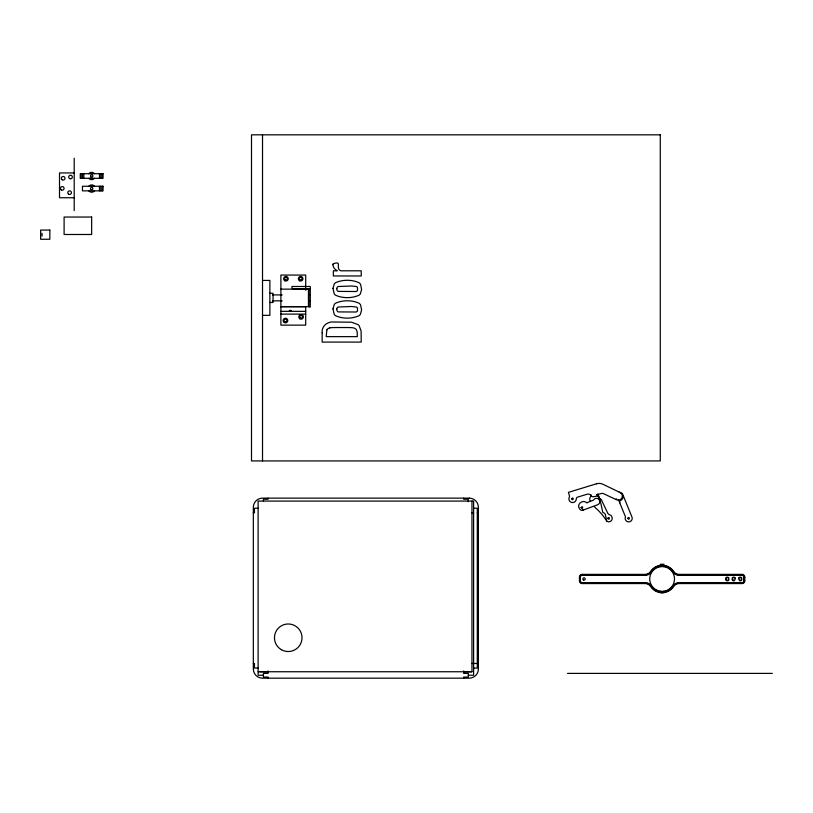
<?xml version="1.0" encoding="UTF-8"?>
<svg xmlns="http://www.w3.org/2000/svg" width="813" height="813" viewBox="0 0 813 813"><rect width="100%" height="100%" fill="white"/><g stroke="black" fill="none" stroke-linecap="round" stroke-linejoin="round"><path stroke-width="1.22" d="M326.856 329.997L326.216 336.643L357.324 336.643L357.212 331.928L356.216 329.428A5.041 5.041 0 0 0 353.198 327.863L352.69 327.761A36.311 36.311 0 0 0 349.244 327.558M583.165 509.842L582.525 510.32L597.626 504.761A3.333 3.333 0 0 0 599.11 499.609A3.333 3.333 0 0 0 593.754 499.721A1.839 1.839 0 0 1 592.931 500.361L587.037 502.658L583.978 501.458C580.431 501.194 576.783 505.554 579.496 508.613A2.724 2.724 0 0 0 582.982 510.188M650.573 586.488A13.78 13.78 0 0 0 673.662 586.488A6.433 6.433 0 0 1 679.058 583.561L742.035 583.561A2.754 2.754 0 0 0 744.789 580.807L744.789 577.128A2.754 2.754 0 0 0 742.035 574.374L679.058 574.374A6.433 6.433 0 0 1 673.662 571.458A13.78 13.78 0 0 0 650.573 571.458A6.433 6.433 0 0 1 645.176 574.374L582.199 574.374A2.754 2.754 0 0 0 579.445 577.128L579.445 580.807A2.754 2.754 0 0 0 582.199 583.561L645.176 583.561A6.433 6.433 0 0 1 650.573 586.488L651.335 585.98A12.856 12.856 0 0 0 672.9 585.98A7.347 7.347 0 0 1 679.058 582.647L742.035 582.647A1.839 1.839 0 0 0 743.875 580.807L743.875 577.128A1.839 1.839 0 0 0 742.035 575.299L679.058 575.299A7.347 7.347 0 0 1 672.9 571.956A12.856 12.856 0 0 0 651.335 571.956A7.347 7.347 0 0 1 645.176 575.299L582.199 575.299A1.839 1.839 0 0 0 580.36 577.128L580.36 580.807A1.839 1.839 0 0 0 582.199 582.647L645.176 582.647A7.347 7.347 0 0 1 651.335 585.98M672.9 571.956L673.642 571.468M259.764 671.751L268.036 671.731M74.207 172.945L59.512 172.945L59.512 197.742L74.207 197.742M262.518 280.424L269.875 280.424L269.875 315.332L262.518 315.332M310.292 288.686L292.792 288.676L292.04 288.229L291.918 286.481L310.292 286.481L310.292 307.06L308.91 307.06L308.91 288.686M280.892 289.143L308.452 289.143L308.452 306.603L280.892 306.603M269.611 293.28L273.056 293.28L273.056 302.466L269.611 302.466M272.528 294.906L282.202 294.906M308.91 295.007L310.292 295.007M272.528 300.84L282.202 300.84M308.91 300.739L310.292 300.739M280.892 306.755L305.698 306.755M289.296 310.434L291.247 310.434M280.892 311.349L305.698 311.349M280.892 314.113L305.698 314.113M334.753 327.527L349.244 327.548M258.117 508.237L254.439 508.237L254.439 512.83L253.331 512.83M473.613 508.237L477.292 508.237L477.292 668.073L473.613 668.073M471.753 512.83L473.613 512.83M477.292 512.83L478.4 512.83M660.278 564.273L663.957 564.273M579.466 577.128L580.36 577.128M743.875 577.128L744.769 577.128M579.466 580.807L580.36 580.807M743.875 580.807L744.769 580.807M253.331 663.479L254.439 663.479L254.439 668.073L258.117 668.073M471.753 663.479L478.4 663.479M258.117 671.751L471.967 671.751L471.967 501.072M567.504 673.398L772.35 673.398M263.442 675.237L258.117 675.237L258.117 501.072L473.613 501.072L473.613 675.237L468.288 675.237M463.695 671.731L471.967 671.751M307.538 288.686L308.655 288.95L308.91 290.068M619.211 492.129L622.341 493.44L631.965 517.038A3.537 3.537 0 0 1 628.612 521.905A3.537 3.537 0 0 1 625.492 516.875L618.388 499.477M599.547 498.521L600.543 498.999A1.839 1.839 0 0 1 601.417 499.863L604.902 507.19A1.839 1.839 0 0 1 605.197 507.81L607.667 513.003A3.679 3.679 0 0 0 609.628 514.832L610.197 515.025A1.839 1.839 0 0 1 611.142 515.706L611.579 516.285A3.516 3.516 0 0 1 606.833 521.326L605.421 514.883A2.886 2.886 0 0 0 602.85 512.617L600.289 500.889A1.839 1.839 0 0 1 599.943 499.619L599.547 498.521L600.238 498.847A1.839 1.839 0 0 1 599.293 497.81L597.85 493.735M650.593 571.468L651.335 571.956M672.9 585.98L673.642 586.468M594.364 506.621L595.756 508.125A54.878 54.878 0 0 1 606.833 521.326M596.955 494.507L599.293 497.81M596.986 494.558L599.567 498.308M742.035 574.405L742.035 575.299M742.035 582.647L742.035 583.541M679.058 574.405L679.058 575.299M679.058 582.647L679.058 583.541M663.936 566.702L663.936 565.381A13.709 13.709 0 0 0 660.298 565.381L660.298 566.702M663.936 591.234L663.936 592.555A13.709 13.709 0 0 1 660.298 592.555L660.298 591.234M645.176 574.405L645.176 575.299M645.176 582.647L645.176 583.541M582.199 574.405L582.199 575.299M582.199 582.647L582.199 583.541M468.288 501.682L468.288 499.233L463.695 499.233L463.695 498.135M463.695 670.918L463.695 673.398L468.288 673.398L468.288 677.077L463.695 677.077L463.695 678.174M305.698 290.282L305.698 275.068L280.892 275.068L280.892 325.129L305.698 325.129L305.698 306.491M268.036 498.135L268.036 499.233L263.442 499.233L263.442 501.296M268.036 670.918L268.036 673.398L263.442 673.398L263.442 677.077L268.036 677.077L268.036 678.174M262.518 134.826L262.518 460.93M102.225 173.708L102.225 178.301M102.225 186.258L102.225 190.852M100.842 173.708L100.842 178.301M100.842 186.258L100.842 190.852M99.471 173.708L99.471 178.301M99.471 186.258L99.471 190.852M83.851 173.708L83.851 178.301M82.479 173.708L82.479 178.301M81.097 173.708L81.097 178.301M74.207 158.25L74.207 210.608M42.052 233.311L42.052 236.055M616.701 499.091A3.354 3.354 0 0 1 616.213 498.776M623.215 495.584A4.969 4.969 0 0 1 620.604 500.513A1.839 1.839 0 0 0 619.76 502.83M590.441 501.265A3.679 3.679 0 0 1 590.645 496.672A1.839 1.839 0 0 0 591 494.873M598.785 498.552A3.862 3.862 0 0 1 599.242 498.958M587.149 502.851A1.839 1.839 0 0 1 586.61 502.586M582.199 583.104A2.297 2.297 0 0 1 579.903 580.807L579.903 577.128A2.297 2.297 0 0 1 582.199 574.832L645.176 574.832A6.89 6.89 0 0 0 650.949 571.702A13.323 13.323 0 0 1 673.276 571.702A6.89 6.89 0 0 0 679.058 574.832L742.035 574.832A2.297 2.297 0 0 1 744.027 575.98M646.742 583.287A6.89 6.89 0 0 1 650.949 586.234A13.323 13.323 0 0 0 673.276 586.234A6.89 6.89 0 0 1 677.493 583.287M742.035 583.104A2.297 2.297 0 0 0 744.332 580.807L744.332 577.128A2.297 2.297 0 0 0 744.312 576.793M741.873 579.73A1.839 1.839 0 0 1 741.669 580.065M741.08 580.584A1.839 1.839 0 0 1 739.434 580.645M738.59 578.084A1.839 1.839 0 0 1 738.895 577.667M739.434 577.301A1.839 1.839 0 0 1 741.873 578.206M734.535 580.645A1.839 1.839 0 0 1 732.889 580.584M732.3 580.065A1.839 1.839 0 0 1 732.096 579.73M732.096 578.206A1.839 1.839 0 0 1 734.535 577.301M735.064 577.667A1.839 1.839 0 0 1 735.379 578.084M728.885 579.964A1.839 1.839 0 0 1 726.456 580.584M725.867 580.065A1.839 1.839 0 0 1 725.613 579.608M725.613 578.328A1.839 1.839 0 0 1 728.102 577.301M728.641 577.667A1.839 1.839 0 0 1 728.885 577.972M329.651 327.863A26.402 26.402 0 0 1 334.743 327.588M326.785 329.956A4.116 4.116 0 0 1 329.671 327.974M333.015 264.632A6.646 6.646 0 0 1 333.056 263.808C343.147 260.373 334.641 268.331 340.871 270.8L361.226 270.8L361.226 275.963L333.35 275.963L333.35 270.8L337.304 270.8A12.754 12.754 0 0 1 334.692 268.798L334.245 268.219A5.925 5.925 0 0 1 333.98 267.833A5.996 5.996 0 0 1 332.995 264.632M94.532 178.301A3.679 3.679 0 0 1 88.79 178.301M88.79 173.708A3.679 3.679 0 0 1 94.532 173.708M94.532 190.852A3.679 3.679 0 0 1 88.79 190.852M88.79 186.258A3.679 3.679 0 0 1 94.532 186.258M607.778 518.277C609.547 521.722 610.177 515.229 607.778 518.277M322.172 332.822L322.161 342.09L361.226 342.09L361.114 331.043L359.143 325.698A7.185 7.185 0 0 0 358.066 324.611L351.47 322.192L334.072 322.029C327.659 321.165 321.379 326.054 322.172 332.822M332.974 288.402L334.204 293.818A5.508 5.508 0 0 0 335.596 295.231C342.68 298.452 351.897 298.452 358.99 295.231A5.508 5.508 0 0 0 360.372 293.818L361.602 289.479L360.586 284.438A5.569 5.569 0 0 0 358.99 282.69C351.897 279.479 342.68 279.469 335.596 282.69A5.539 5.539 0 0 0 334.204 284.103L332.974 288.402M332.974 308.899L334.204 314.316A5.508 5.508 0 0 0 335.596 315.729C342.68 318.95 351.897 318.95 358.99 315.729A5.508 5.508 0 0 0 360.372 314.316L361.602 309.977L360.586 304.936A5.569 5.569 0 0 0 358.99 303.188C351.897 299.977 342.68 299.977 335.596 303.188A5.539 5.539 0 0 0 334.204 304.601L332.974 308.899M571.62 498.755C573.358 502.221 574.059 495.737 571.62 498.755M336.785 288.605L337.1 290.393A1.951 1.951 0 0 0 337.598 290.983A3.455 3.455 0 0 0 338.269 291.4L356.064 291.511A3.557 3.557 0 0 0 356.988 290.993A1.951 1.951 0 0 0 357.486 290.393L357.486 287.487A1.87 1.87 0 0 0 356.988 286.908A3.557 3.557 0 0 0 356.318 286.511L351.683 285.993L338.269 286.511A3.506 3.506 0 0 0 337.598 286.908A1.87 1.87 0 0 0 337.1 287.487L336.785 288.605M336.785 309.103L337.1 310.891A1.951 1.951 0 0 0 337.598 311.491A3.455 3.455 0 0 0 338.269 311.907L356.064 312.009A3.557 3.557 0 0 0 356.988 311.491A1.951 1.951 0 0 0 357.486 310.891L357.486 307.995A1.87 1.87 0 0 0 356.988 307.416A3.557 3.557 0 0 0 356.318 307.009L351.683 306.491L338.269 307.009A3.506 3.506 0 0 0 337.598 307.416A1.87 1.87 0 0 0 337.1 307.995L336.785 309.103M627.738 518.237C629.364 521.753 630.268 515.3 627.738 518.237M581.092 507.464C582.565 511.042 583.734 504.629 581.092 507.464M596.407 483.816L568.419 492.373L569.435 495.706A1.839 1.839 0 0 1 569.303 497.109A3.719 3.719 0 0 0 571.671 502.464A3.719 3.719 0 0 0 576.305 498.877A1.839 1.839 0 0 1 577.596 497.129L587.098 494.233A3.679 3.679 0 0 1 591.244 495.727L591.549 496.123A1.839 1.839 0 0 0 593.195 496.733L596.02 496.316A1.839 1.839 0 0 0 597.331 495.452A2.754 2.754 0 0 1 598.876 494.253L601.427 493.471A2.754 2.754 0 0 1 603.398 493.613L616.549 499.792A4.055 4.055 0 0 0 621.935 497.871A4.055 4.055 0 0 0 620.045 492.485L602.484 484.06A9.187 9.187 0 0 0 596.407 483.816M660.278 134.826L251.502 134.826L251.502 460.93L660.278 460.93L660.278 134.826M103.048 173.708L80.274 173.708L80.274 178.301L103.048 178.301L103.048 173.708M103.048 186.258L82.479 186.258L82.479 190.852L103.048 190.852L103.048 186.258M91.656 217.041L64.105 217.041L64.105 234.49L91.656 234.49L91.656 217.041M49.837 230.069L40.65 230.069L40.65 239.256L49.837 239.256L49.837 230.069M469.213 498.135L262.518 498.135A9.187 9.187 0 0 0 253.331 507.322L253.331 668.997A9.187 9.187 0 0 0 262.518 678.174L469.213 678.174A9.187 9.187 0 0 0 478.4 668.997L478.4 507.322A9.187 9.187 0 0 0 469.213 498.135M583.46 579.964A1.148 1.148 0 0 0 585.187 578.968A1.148 1.148 0 0 0 583.46 577.972A1.148 1.148 0 0 0 583.46 579.964M739.505 580.167A1.382 1.382 0 0 0 741.578 578.968A1.382 1.382 0 0 0 739.505 577.779A1.382 1.382 0 0 0 739.505 580.167M733.082 580.167A1.382 1.382 0 0 0 735.145 578.968A1.382 1.382 0 0 0 733.082 577.779A1.382 1.382 0 0 0 733.082 580.167M726.649 580.167A1.382 1.382 0 0 0 728.712 578.968A1.382 1.382 0 0 0 726.649 577.779A1.382 1.382 0 0 0 726.649 580.167M655.918 589.71A12.398 12.398 0 0 0 674.516 578.968A12.398 12.398 0 0 0 655.918 568.226A12.398 12.398 0 0 0 655.918 589.71M281.349 649.689A13.78 13.78 0 0 0 302.019 637.758A13.78 13.78 0 0 0 281.349 625.827A13.78 13.78 0 0 0 281.349 649.689M68.709 194.216A1.809 1.809 0 0 0 71.422 192.651A1.809 1.809 0 0 0 68.709 191.085A1.809 1.809 0 0 0 68.709 194.216M300.414 318.056A1.382 1.382 0 0 0 302.477 316.867A1.382 1.382 0 0 0 300.414 315.668A1.382 1.382 0 0 0 300.414 318.056M284.794 321.735A1.382 1.382 0 0 0 286.867 320.535A1.382 1.382 0 0 0 284.794 319.346A1.382 1.382 0 0 0 284.794 321.735M299.956 279.936A1.382 1.382 0 0 0 302.019 278.747A1.382 1.382 0 0 0 299.956 277.548A1.382 1.382 0 0 0 299.956 279.936M285.261 279.936A1.382 1.382 0 0 0 287.324 278.747A1.382 1.382 0 0 0 285.261 277.548A1.382 1.382 0 0 0 285.261 279.936M299.814 318.767A2.297 2.297 0 0 0 303.391 317.029A2.297 2.297 0 0 0 300.099 314.804A2.297 2.297 0 0 0 299.814 318.767M284.337 322.527A2.297 2.297 0 0 0 287.782 320.535A2.297 2.297 0 0 0 284.337 318.554A2.297 2.297 0 0 0 284.337 322.527M299.499 280.729A2.297 2.297 0 0 0 302.944 278.747A2.297 2.297 0 0 0 299.499 276.755A2.297 2.297 0 0 0 299.499 280.729M284.794 280.729A2.297 2.297 0 0 0 288.239 278.747A2.297 2.297 0 0 0 284.794 276.755A2.297 2.297 0 0 0 284.794 280.729M91.026 177.021A1.189 1.189 0 0 0 92.855 176.045A1.189 1.189 0 0 0 91.097 174.958A1.189 1.189 0 0 0 91.026 177.021M91.026 189.571A1.189 1.189 0 0 0 92.855 188.606A1.189 1.189 0 0 0 91.097 187.508A1.189 1.189 0 0 0 91.026 189.571M61.361 189.937A1.809 1.809 0 0 0 64.075 188.372A1.809 1.809 0 0 0 61.361 186.807A1.809 1.809 0 0 0 61.361 189.937M69.623 178.606A1.809 1.809 0 0 0 72.347 177.031A1.809 1.809 0 0 0 69.623 175.466A1.809 1.809 0 0 0 69.623 178.606M62.164 179.764A1.809 1.809 0 0 0 64.989 178.393A1.809 1.809 0 0 0 62.388 176.634A1.809 1.809 0 0 0 62.164 179.764"/></g></svg>
